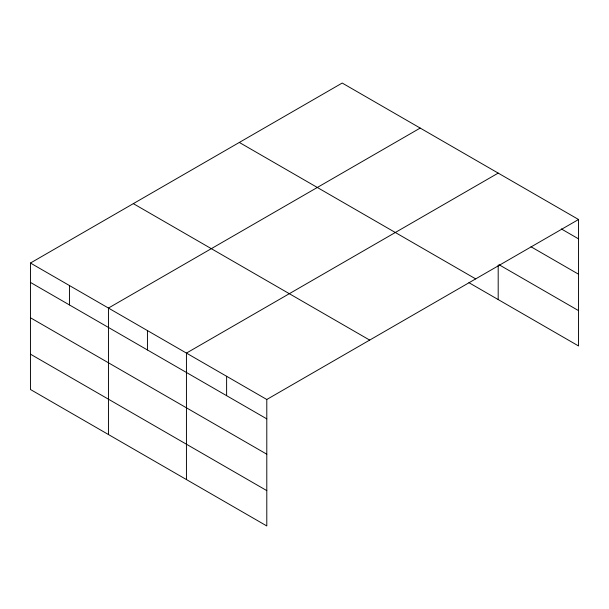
<?xml version="1.0" encoding="UTF-8"?>
<svg xmlns="http://www.w3.org/2000/svg" width="609" height="609" viewBox="0 0 609 609"><rect width="100%" height="100%" fill="white"/><g stroke="black" fill="none" stroke-linecap="round" stroke-linejoin="round"><path stroke-width="0.91" d="M578.55 219.499L342.205 83.045L30.45 263.035L30.45 389.501L266.795 525.955L266.795 399.489L578.55 219.499L578.55 345.965L468.945 282.683M420.195 128.073L108.448 308.063L108.448 434.529M498.192 173.101L186.438 353.091L186.438 479.565M561.331 228.938L578.55 238.88M530.995 246.759L578.55 274.217M499.015 264.709L578.55 310.628M239.322 142.445L475.675 278.892M133.325 203.634L369.678 340.088M30.45 263.035L266.795 399.489M30.45 282.424L266.795 418.87M30.45 317.761L266.795 454.207M30.45 354.164L266.795 490.618M498.192 265.166L498.192 299.575M226.617 376.293L226.617 395.675M147.439 330.58L147.439 349.962M69.449 285.552L69.449 304.934"/></g></svg>
